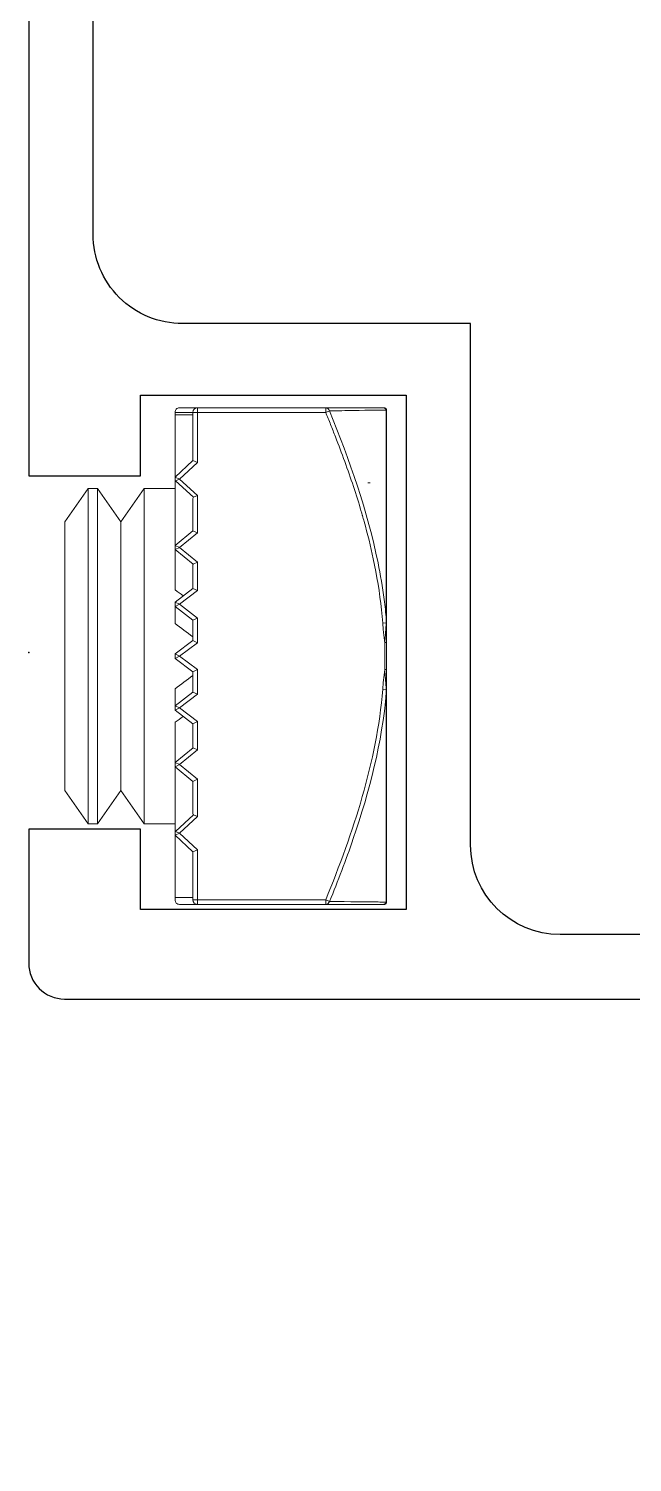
# Model space of a CAD drawing. Header units: inches. Extents: x -456 to 658, y -232 to 0.
# Drawn here: x -399.61 to -394.36, y -135.26 to -122.79 of the extents above; entities that cross this region are included whole.
import ezdxf

# ---------------------------------------------------------------- set-up
doc = ezdxf.new("R2010")
doc.units = ezdxf.units.IN
doc.header["$MEASUREMENT"] = 0

# ---------------------------------------------------------------- blocks, each defined once
blk = doc.blocks.new('*U21')
blk.add_lwpolyline([(0, 0.9903), (0, 0.1975), (0.125, 0.1975), (0.125, 0.2875), (0.422, 0.2875), (0.422, -0.2875), (0.125, -0.2875), (0.125, -0.1975), (0, -0.1975), (0, -0.3475, 0.414214), (0.04, -0.3875), (0.9, -0.3875, 0.521733)], format="xyb")
blk.add_lwpolyline([(0.6054, 1.5675), (0.6054, 1.5675), (1.1609, 0.0586, -0.521839), (0.9, -0.3155), (0.594, -0.3155, -0.414139), (0.494, -0.2155), (0.494, 0.3675), (0.172, 0.3675, -0.414214), (0.072, 0.4675), (0.072, 1.533, -0.414214), (0.172, 1.633), (0.5115, 1.633, -0.314291)], format="xyb", close=True)
blk.add_point((0, 0))

msp = doc.modelspace()

# ---------------------------------------------------------------- linework, layer by layer
at = {"color": 0, "linetype": 'Continuous', "lineweight": 0, "extrusion": (-1, 6.12323e-17, 0)}
for p, q in [((-398.33998, -126.13061), (-397.02987, -126.13061)), ((-398.33998, -126.13061), (-398.33998, -127.67468)), ((-398.30109, -126.09172), (-397.02987, -126.09172)), ((-398.18442, -126.54899), (-398.18442, -126.13061)), ((-398.14554, -126.09172), (-398.14554, -126.56597)), ((-397.02987, -126.09172), (-397.02987, -126.13061)), ((-396.99619, -126.11686), (-397.02987, -126.13061)), ((-396.50266, -126.11137), (-396.50266, -127.93371)), ((-396.50057, -126.11598), (-396.50057, -126.10727)), ((-396.50057, -127.93485), (-396.50057, -126.11907)), ((-398.18442, -126.15142), (-398.33998, -126.15142)), ((-398.18442, -126.54899), (-398.33998, -126.6932)), ((-398.14554, -126.56597), (-398.30109, -126.71017)), ((-398.18442, -126.54899), (-398.14554, -126.56597)), ((-398.33998, -126.6932), (-398.30109, -126.71017)), ((-398.33541, -126.72515), (-398.30109, -126.71017)), ((-398.17986, -126.86936), (-398.33541, -126.72515)), ((-398.30109, -126.71017), (-398.14554, -126.85438)), ((-399.29662, -127.08142), (-399.09376, -126.7917)), ((-399.09376, -129.70831), (-399.09376, -126.7917)), ((-399.09376, -126.7917), (-399.01338, -126.7917)), ((-399.01338, -129.70831), (-399.01338, -126.7917)), ((-398.81052, -127.08142), (-399.01338, -126.7917)), ((-398.81052, -127.08142), (-398.60766, -126.7917)), ((-398.60766, -129.70831), (-398.60766, -126.7917)), ((-398.60766, -126.7917), (-398.33998, -126.7917)), ((-398.18442, -127.16029), (-398.18442, -126.87841)), ((-398.17986, -126.86936), (-398.14554, -126.85438)), ((-398.14554, -126.85438), (-398.14554, -127.17868)), ((-399.29662, -129.41859), (-399.29662, -127.08142)), ((-398.81052, -129.41859), (-398.81052, -127.08142)), ((-398.18442, -127.16029), (-398.33998, -127.288)), ((-398.14554, -127.17868), (-398.30109, -127.30639)), ((-398.18442, -127.16029), (-398.14554, -127.17868)), ((-398.33998, -127.288), (-398.30109, -127.30639)), ((-398.33786, -127.32378), (-398.30109, -127.30639)), ((-398.18231, -127.45148), (-398.33786, -127.32378)), ((-398.30109, -127.30639), (-398.14554, -127.43409)), ((-398.18442, -127.66106), (-398.18442, -127.45538)), ((-398.18231, -127.45148), (-398.14554, -127.43409)), ((-398.14554, -127.43409), (-398.14554, -127.68024)), ((-398.18442, -127.66106), (-398.33998, -127.78033)), ((-398.14554, -127.68024), (-398.30109, -127.79951)), ((-398.18442, -127.66106), (-398.14554, -127.68024)), ((-398.33998, -127.78033), (-398.30109, -127.79951)), ((-398.33998, -127.96585), (-398.33998, -127.78033)), ((-398.33943, -127.81843), (-398.30109, -127.79951)), ((-398.18388, -127.9377), (-398.33943, -127.81843)), ((-398.30109, -127.79951), (-398.14554, -127.91878)), ((-398.18442, -128.1139), (-398.18442, -127.93866)), ((-398.18388, -127.9377), (-398.14554, -127.91878)), ((-398.14554, -127.91878), (-398.14554, -128.13334)), ((-396.50405, -127.95991), (-396.53425, -127.96226)), ((-396.50057, -128.53916), (-396.50057, -127.96085)), ((-398.33998, -128.23056), (-398.18442, -128.1139)), ((-398.14554, -128.13334), (-398.30109, -128.25)), ((-398.18442, -128.1139), (-398.14554, -128.13334)), ((-396.51613, -128.36736), (-396.51613, -128.13265)), ((-396.50057, -128.13265), (-396.51613, -128.13265)), ((-398.33998, -128.26945), (-398.33998, -128.23056)), ((-398.33998, -128.23056), (-398.30109, -128.25)), ((-398.33998, -128.26945), (-398.30109, -128.25)), ((-398.30109, -128.25), (-398.14554, -128.36667)), ((-398.18442, -128.38611), (-398.33998, -128.26945)), ((-398.18442, -128.38611), (-398.14554, -128.36667)), ((-398.18442, -128.56135), (-398.18442, -128.38611)), ((-398.14554, -128.36667), (-398.14554, -128.58123)), ((-396.50057, -128.36736), (-396.51613, -128.36736)), ((-398.33998, -128.71968), (-398.33998, -128.53416)), ((-398.33943, -128.68158), (-398.18388, -128.56231)), ((-398.14554, -128.58123), (-398.30109, -128.7005)), ((-398.18388, -128.56231), (-398.14554, -128.58123)), ((-396.53425, -128.53775), (-396.50405, -128.5401)), ((-396.50266, -128.5663), (-396.50266, -130.38864)), ((-396.50057, -130.38094), (-396.50057, -128.56516)), ((-398.33998, -128.71968), (-398.30109, -128.7005)), ((-398.33998, -128.71968), (-398.18442, -128.83895)), ((-398.33943, -128.68158), (-398.30109, -128.7005)), ((-398.30109, -128.7005), (-398.14554, -128.81977)), ((-398.33998, -128.82533), (-398.33998, -130.3694)), ((-398.18442, -128.83895), (-398.14554, -128.81977)), ((-398.18442, -129.04463), (-398.18442, -128.83895)), ((-398.14554, -128.81977), (-398.14554, -129.06592)), ((-398.33786, -129.17623), (-398.18231, -129.04853)), ((-398.14554, -129.06592), (-398.30109, -129.19362)), ((-398.18231, -129.04853), (-398.14554, -129.06592)), ((-398.33998, -129.21201), (-398.30109, -129.19362)), ((-398.33998, -129.21201), (-398.18442, -129.33971)), ((-398.33786, -129.17623), (-398.30109, -129.19362)), ((-398.30109, -129.19362), (-398.14554, -129.32133)), ((-398.18442, -129.33971), (-398.14554, -129.32133)), ((-398.18442, -129.6216), (-398.18442, -129.33971)), ((-398.14554, -129.32133), (-398.14554, -129.64563)), ((-399.29662, -129.41859), (-399.09376, -129.70831)), ((-398.81052, -129.41859), (-399.01338, -129.70831)), ((-398.81052, -129.41859), (-398.60766, -129.70831)), ((-398.33541, -129.77485), (-398.17986, -129.63065)), ((-398.17986, -129.63065), (-398.14554, -129.64563)), ((-399.09376, -129.70831), (-399.01338, -129.70831)), ((-398.60766, -129.70831), (-398.33998, -129.70831)), ((-398.14554, -129.64563), (-398.30109, -129.78984)), ((-398.33998, -129.80681), (-398.30109, -129.78984)), ((-398.33998, -129.80681), (-398.18442, -129.95102)), ((-398.33541, -129.77485), (-398.30109, -129.78984)), ((-398.30109, -129.78984), (-398.14554, -129.93404)), ((-398.18442, -129.95102), (-398.14554, -129.93404)), ((-398.18442, -130.3694), (-398.18442, -129.95102)), ((-398.14554, -129.93404), (-398.14554, -130.40829)), ((-398.33998, -130.34859), (-398.18442, -130.34859)), ((-398.18442, -130.3694), (-397.02987, -130.3694)), ((-397.02987, -130.3694), (-396.99619, -130.38315)), ((-397.02987, -130.3694), (-397.02987, -130.40829)), ((-397.02987, -130.40829), (-398.30109, -130.40829)), ((-396.50057, -130.39274), (-396.50057, -130.38403))]:
    msp.add_line(p, q, dxfattribs=at)
msp.add_circle((-380.40764, -146.76), 62.22086)
at = {"color": 0, "linetype": 'Continuous', "lineweight": 0, "extrusion": (0, 0, -1)}
for centre, start, end in [((398.30109, -126.13061), 359.999987, 90), ((398.14554, -126.13061), 360, 90), ((398.30109, -130.3694), 270, 0.000013), ((398.14554, -130.3694), 270, 360)]:
    msp.add_arc(centre, 0.03889, start, end, dxfattribs=at)
at = {"color": 0, "linetype": 'Continuous', "lineweight": 0}
for centre, start, end in [((-396.51613, -126.10727), 0.000008, 90), ((-396.51613, -130.39274), 270.000008, 360)]:
    msp.add_arc(centre, 0.01556, start, end, dxfattribs=at)
for centre, major_axis, ratio, start_param, end_param in [((-397.02987, -126.13061), (0, 0.03889), 0.9258201, -1.20942921, -0.00000009), ((-396.53425, -126.13061), (0, 0.03889), 0.99699705, -0.8931467, -0.00000006), ((-396.51613, -126.11598), (0.01556, 0), 0.99540235, 0, 0.68137265), ((-396.51613, -126.11907), (0.01556, 0), 0.98923961, 0.00000001, 0.52359893), ((-398.30109, -126.77026), (-0.03588, 0.04415), 0.33939831, -0.09395342, 0.39560193), ((-398.30108, -127.3596), (-0.03787, 0.03504), 0.25301923, -0.10145279, 0.2299523), ((-398.30105, -127.84924), (-0.03872, 0.03055), 0.13237135, -0.06296331, 0.10405843), ((-396.51613, -127.93485), (0.01556, 0), 0.14630447, -0.00000024, 0.52359865), ((-396.51613, -128.53916), (0.01556, 0), 0.09578187, -0.68137266, 0.00000001), ((-396.51613, -128.56516), (0.01556, 0), 0.14630447, -0.52359905, -0.00000013), ((-398.30105, -128.65077), (-0.03872, -0.03055), 0.13237135, -0.10405843, 0.06296331), ((-398.30108, -129.14041), (-0.03787, -0.03504), 0.25301923, -0.2299523, 0.10145279), ((-398.30109, -129.72975), (0.03588, 0.04415), 0.33939831, 2.74599072, 3.23554607), ((-397.02987, -130.3694), (0, -0.03889), 0.9258201, -0.00000001, 1.20942912), ((-396.51613, -130.38094), (0.01556, 0), 0.98923961, -0.52359905, -0.00000016), ((-396.53425, -130.3694), (0, -0.03889), 0.99699705, 0, 0.89314664), ((-396.51613, -130.38403), (0.01556, 0), 0.99540235, -0.68137252, 0.00000014)]:
    msp.add_ellipse(centre, major_axis=major_axis, ratio=ratio, start_param=start_param, end_param=end_param, dxfattribs=at)
at = {"color": 0, "linetype": 'Continuous', "lineweight": 0, "extrusion": (0, 0, -1)}
for centre, major_axis, ratio, start_param, end_param in [((-398.14554, -126.91446), (0.03588, -0.04415), 0.3393986, 2.74599135, 3.23554603), ((-398.14553, -127.48731), (-0.03787, 0.03504), 0.25301923, -0.2299523, 0.10145279), ((-398.36574, -129.29967), (3.12152, -2.5627), 0.32538931, -1.82386424, -1.8014883), ((-398.36574, -128.78662), (3.20502, -2.45746), 0.16632935, -1.68967178, -1.64149836), ((-398.1455, -127.96851), (-0.03872, 0.03055), 0.13237135, -0.10405843, 0.06296331), ((-396.51613, -127.96085), (0.01556, 0), 0.09578187, -0.68137268, 0.00000001), ((-398.36574, -127.71339), (-3.20502, -2.45746), 0.16632935, -1.5000943, -1.45192088), ((-398.1455, -128.5315), (-0.03872, -0.03055), 0.13237135, -0.06296331, 0.10405843), ((-398.36574, -127.20034), (-3.12152, -2.5627), 0.32538931, -1.34010436, -1.31772841), ((-398.14553, -129.0127), (-0.03787, -0.03504), 0.25301923, -0.10145279, 0.2299523), ((-398.14554, -129.58555), (-0.03588, -0.04415), 0.3393986, -0.09395337, 0.3956013)]:
    msp.add_ellipse(centre, major_axis=major_axis, ratio=ratio, start_param=start_param, end_param=end_param, dxfattribs=at)
at = {"color": 0, "linetype": 'Continuous', "lineweight": 0}
for points, knots in [([(-397.02987, -126.09172), (-396.90948, -126.09172), (-396.79942, -126.09172), (-396.71175, -126.09172), (-396.62407, -126.09172), (-396.55911, -126.09172), (-396.53425, -126.09172)], [0, 0, 0, 0, 0.49996498, 0.49996498, 0.49996498, 1, 1, 1, 1]), ([(-396.53425, -127.96226), (-396.53722, -127.92405), (-396.54074, -127.88598), (-396.54479, -127.84803), (-396.56074, -127.69865), (-396.58488, -127.55128), (-396.61565, -127.40559), (-396.63874, -127.29632), (-396.66555, -127.188), (-396.69545, -127.08048), (-396.70032, -127.06294), (-396.70528, -127.04543), (-396.71032, -127.02793), (-396.71107, -127.02531), (-396.71183, -127.0227), (-396.71258, -127.02008), (-396.71531, -127.01066), (-396.71806, -127.00124), (-396.72083, -126.99183), (-396.7638, -126.84594), (-396.81214, -126.70147), (-396.8642, -126.55805), (-396.89023, -126.48634), (-396.91719, -126.4149), (-396.94487, -126.34367), (-396.95871, -126.30806), (-396.97273, -126.2725), (-396.98691, -126.23699), (-397.00108, -126.20148), (-397.01541, -126.16602), (-397.02987, -126.13061)], [0, 0, 0, 0, 0.05970713, 0.05970713, 0.05970713, 0.29478035, 0.29478035, 0.29478035, 0.47108526, 0.47108526, 0.47108526, 0.49984184, 0.49984184, 0.49984184, 0.50414243, 0.50414243, 0.50414243, 0.51963798, 0.51963798, 0.51963798, 0.75981899, 0.75981899, 0.75981899, 0.87990949, 0.87990949, 0.87990949, 0.93995475, 0.93995475, 0.93995475, 1, 1, 1, 1]), ([(-396.50266, -126.11137), (-396.53941, -126.11194), (-396.64859, -126.11145), (-396.79066, -126.11448), (-396.82243, -126.11516), (-396.85586, -126.11584), (-396.89048, -126.11608), (-396.92455, -126.11632), (-396.95988, -126.11657), (-396.99619, -126.11686)], [0, 0, 0, 0, 0.692636617, 0.692636617, 0.692636617, 0.847571488, 0.847571488, 0.847571488, 1, 1, 1, 1]), ([(-396.99619, -126.11686), (-396.82167, -126.54574), (-396.66602, -126.99196), (-396.57454, -127.43945), (-396.55315, -127.54411), (-396.53526, -127.64946), (-396.52146, -127.7568), (-396.51391, -127.81553), (-396.50761, -127.8745), (-396.50266, -127.93371)], [0, 0, 0, 0, 0.73430141, 0.73430141, 0.73430141, 0.90603489, 0.90603489, 0.90603489, 1, 1, 1, 1]), ([(-396.53425, -126.09172), (-396.53224, -126.09172), (-396.52979, -126.09172), (-396.52705, -126.09172), (-396.52376, -126.09172), (-396.52005, -126.09172), (-396.51613, -126.09172)], [0, 0, 0, 0, 0.000254029212, 0.000254029212, 0.000254029212, 0.00055965977, 0.00055965977, 0.00055965977, 0.00055965977]), ([(-396.50405, -126.10623), (-396.50535, -126.10218), (-396.50694, -126.0989), (-396.5087, -126.09649), (-396.51049, -126.09403), (-396.51247, -126.09246), (-396.51455, -126.09192), (-396.51507, -126.09179), (-396.51559, -126.09172), (-396.51613, -126.09172)], [0, 0, 0, 0, 0.000250178662, 0.000250178662, 0.000250178662, 0.000504367518, 0.000504367518, 0.000504367518, 0.000567975345, 0.000567975345, 0.000567975345, 0.000567975345]), ([(-396.66205, -126.74318), (-396.66005, -126.74318), (-396.65759, -126.74318), (-396.65485, -126.74318), (-396.65156, -126.74318), (-396.64785, -126.74318), (-396.64393, -126.74318)], [0, 0, 0, 0, 0.000254029212, 0.000254029212, 0.000254029212, 0.00055965977, 0.00055965977, 0.00055965977, 0.00055965977]), ([(-396.51613, -128.13265), (-396.51809, -128.11718), (-396.51999, -128.1017), (-396.52182, -128.08621), (-396.52274, -128.07846), (-396.52363, -128.07072), (-396.52451, -128.06297), (-396.52538, -128.05522), (-396.52623, -128.04747), (-396.52705, -128.03971), (-396.52979, -128.01393), (-396.53224, -127.98811), (-396.53425, -127.96226)], [0.000369959264, 0.000369959264, 0.000369959264, 0.000369959264, 0.000522759479, 0.000522759479, 0.000522759479, 0.000599159586, 0.000599159586, 0.000599159586, 0.000675559694, 0.000675559694, 0.000675559694, 0.000929563865, 0.000929563865, 0.000929563865, 0.000929563865]), ([(-396.51613, -128.13265), (-396.51266, -128.09053), (-396.50942, -128.04833), (-396.50675, -128.00643), (-396.50576, -127.9909), (-396.50485, -127.97539), (-396.50405, -127.95991)], [0, 0, 0, 0, 0.000414086902, 0.000414086902, 0.000414086902, 0.000567597129, 0.000567597129, 0.000567597129, 0.000567597129]), ([(-396.53425, -128.53775), (-396.53224, -128.5119), (-396.52979, -128.48608), (-396.52705, -128.4603), (-396.52376, -128.42928), (-396.52005, -128.39831), (-396.51613, -128.36736)], [0, 0, 0, 0, 0.000254029212, 0.000254029212, 0.000254029212, 0.00055965977, 0.00055965977, 0.00055965977, 0.00055965977]), ([(-396.50405, -128.5401), (-396.50535, -128.51492), (-396.50694, -128.48961), (-396.5087, -128.46426), (-396.51049, -128.43849), (-396.51247, -128.41264), (-396.51455, -128.38678), (-396.51507, -128.38031), (-396.51559, -128.37383), (-396.51613, -128.36736)], [0, 0, 0, 0, 0.000250178662, 0.000250178662, 0.000250178662, 0.000504367518, 0.000504367518, 0.000504367518, 0.000567975345, 0.000567975345, 0.000567975345, 0.000567975345]), ([(-397.02987, -130.3694), (-396.90948, -130.07451), (-396.79942, -129.77572), (-396.71175, -129.47167), (-396.62407, -129.16757), (-396.55911, -128.85774), (-396.53425, -128.53775)], [0, 0, 0, 0, 0.49996498, 0.49996498, 0.49996498, 1, 1, 1, 1]), ([(-396.50266, -128.5663), (-396.53941, -129.00529), (-396.64859, -129.42055), (-396.79066, -129.83714), (-396.82243, -129.93032), (-396.85586, -130.02293), (-396.89048, -130.11437), (-396.92455, -130.20432), (-396.95988, -130.29391), (-396.99619, -130.38315)], [0, 0, 0, 0, 0.692636617, 0.692636617, 0.692636617, 0.847571488, 0.847571488, 0.847571488, 1, 1, 1, 1]), ([(-396.99619, -130.38315), (-396.82167, -130.38454), (-396.66602, -130.38771), (-396.57454, -130.38791), (-396.55315, -130.38796), (-396.53526, -130.3881), (-396.52146, -130.38833), (-396.51391, -130.38846), (-396.50761, -130.38856), (-396.50266, -130.38864)], [0, 0, 0, 0, 0.73430141, 0.73430141, 0.73430141, 0.90603489, 0.90603489, 0.90603489, 1, 1, 1, 1]), ([(-396.53425, -130.40829), (-396.53722, -130.40829), (-396.54074, -130.40829), (-396.54479, -130.40829), (-396.56074, -130.40829), (-396.58488, -130.40829), (-396.61565, -130.40828), (-396.63874, -130.40828), (-396.66555, -130.40827), (-396.69545, -130.40826), (-396.70032, -130.40826), (-396.70528, -130.40826), (-396.71032, -130.40826), (-396.71107, -130.40826), (-396.71183, -130.40826), (-396.71258, -130.40826), (-396.71531, -130.40826), (-396.71806, -130.40826), (-396.72083, -130.40826), (-396.7638, -130.40826), (-396.81214, -130.40828), (-396.8642, -130.40828), (-396.89023, -130.40829), (-396.91719, -130.40829), (-396.94487, -130.40829), (-396.95871, -130.40829), (-396.97273, -130.40829), (-396.98691, -130.40829), (-397.00108, -130.40829), (-397.01541, -130.40829), (-397.02987, -130.40829)], [0, 0, 0, 0, 0.05970713, 0.05970713, 0.05970713, 0.29478035, 0.29478035, 0.29478035, 0.47108526, 0.47108526, 0.47108526, 0.49984184, 0.49984184, 0.49984184, 0.50414243, 0.50414243, 0.50414243, 0.51963798, 0.51963798, 0.51963798, 0.75981899, 0.75981899, 0.75981899, 0.87990949, 0.87990949, 0.87990949, 0.93995475, 0.93995475, 0.93995475, 1, 1, 1, 1]), ([(-396.51613, -130.40829), (-396.51809, -130.40829), (-396.51999, -130.40829), (-396.52182, -130.40829), (-396.52274, -130.40829), (-396.52363, -130.40829), (-396.52451, -130.40829), (-396.52538, -130.40829), (-396.52623, -130.40829), (-396.52705, -130.40829), (-396.52979, -130.40829), (-396.53224, -130.40829), (-396.53425, -130.40829)], [0.000369959264, 0.000369959264, 0.000369959264, 0.000369959264, 0.000522759479, 0.000522759479, 0.000522759479, 0.000599159586, 0.000599159586, 0.000599159586, 0.000675559694, 0.000675559694, 0.000675559694, 0.000929563865, 0.000929563865, 0.000929563865, 0.000929563865]), ([(-396.51613, -130.40829), (-396.51266, -130.40829), (-396.50942, -130.40542), (-396.50675, -130.40035), (-396.50576, -130.39846), (-396.50485, -130.39627), (-396.50405, -130.39378)], [0, 0, 0, 0, 0.000414086902, 0.000414086902, 0.000414086902, 0.000567597129, 0.000567597129, 0.000567597129, 0.000567597129])]:
    msp.add_open_spline(points, degree=3, knots=knots, dxfattribs=at)
for points in [[(-396.50266, -126.11137), (-396.50313, -126.10926), (-396.5036, -126.10763), (-396.50405, -126.10623)], [(-396.50057, -126.11598), (-396.50057, -126.11681), (-396.50057, -126.11779), (-396.50057, -126.11907)], [(-396.50405, -127.95991), (-396.5036, -127.95112), (-396.50313, -127.94236), (-396.50266, -127.93371)], [(-396.50057, -127.93485), (-396.50057, -127.94348), (-396.50057, -127.95216), (-396.50057, -127.96085)], [(-396.50266, -128.5663), (-396.50313, -128.55765), (-396.5036, -128.54889), (-396.50405, -128.5401)], [(-396.50057, -128.53916), (-396.50057, -128.54785), (-396.50057, -128.55653), (-396.50057, -128.56516)], [(-396.50057, -130.38094), (-396.50057, -130.38222), (-396.50057, -130.3832), (-396.50057, -130.38403)], [(-396.50405, -130.39378), (-396.5036, -130.39238), (-396.50313, -130.39075), (-396.50266, -130.38864)]]:
    msp.add_open_spline(points, degree=3, dxfattribs=at)

# ---------------------------------------------------------------- block references
at = {"xscale": 7.777607268479954, "yscale": 7.777607268479954, "zscale": 7.777607268479954}
msp.add_blockref('*U21', (-399.61205, -128.21752), dxfattribs=at)

doc.saveas('drawing.dxf')
